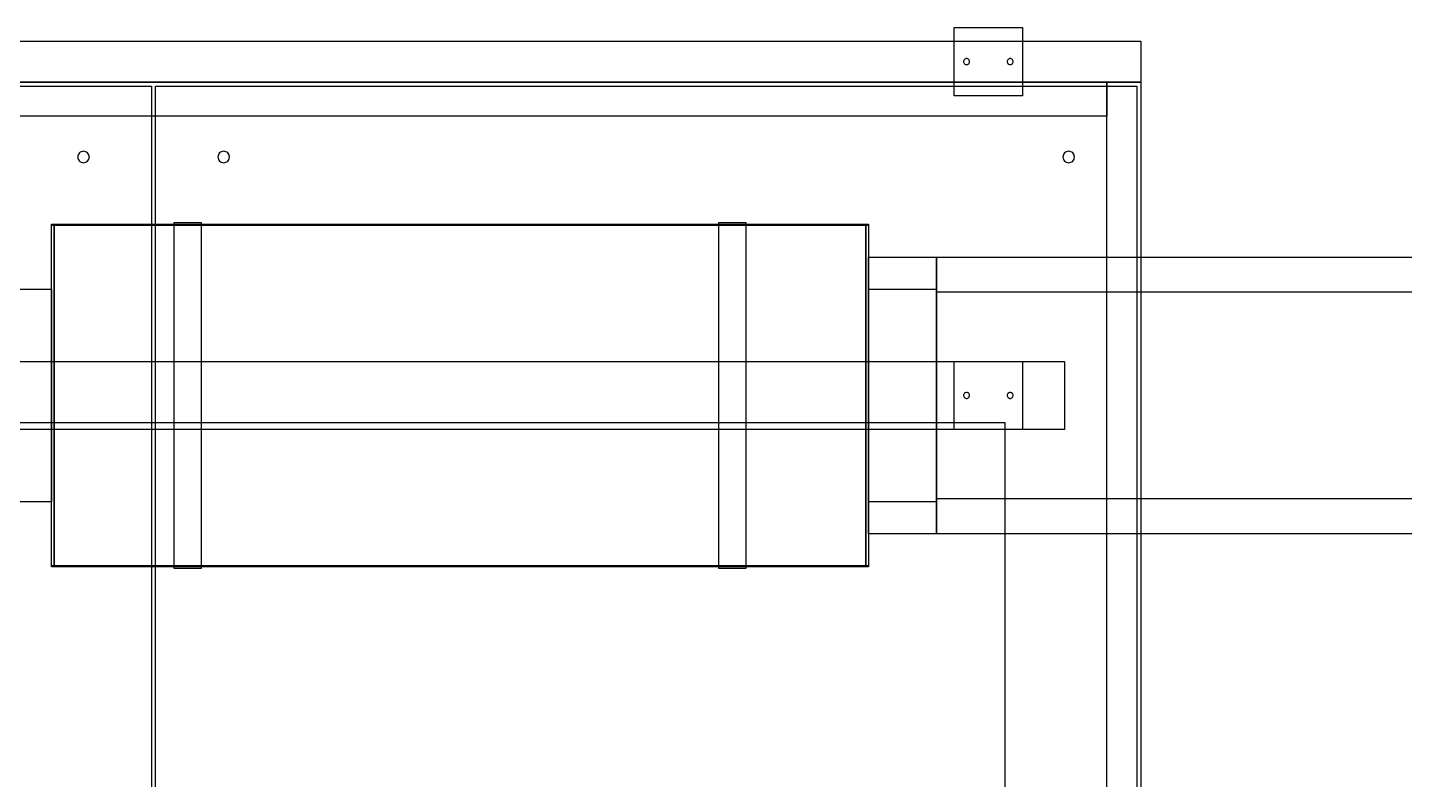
# Model space of a CAD drawing. Header units: metres. Extents: x 0.4 to 35.2, y -0.3 to 6.2.
# Drawn here: x 5.382 to 6.394, y 1.138 to 1.69 of the extents above; entities that cross this region are included whole.
import ezdxf

# ---------------------------------------------------------------- set-up
doc = ezdxf.new("R2010")
doc.units = ezdxf.units.M
doc.layers.add('P_PROPUESTO', color=5, linetype='Continuous')

msp = doc.modelspace()

# ---------------------------------------------------------------- linework, layer by layer
at = {"layer": 'P_PROPUESTO'}
for p, q in [((6.063, 1.64), (6.063, 1.69)), ((6.063, 1.69), (6.113, 1.69)), ((6.113, 1.69), (6.113, 1.64)), ((4.75, 1.68), (6.2, 1.68)), ((6.2, 1.68), (6.2, 1.65)), ((6.07, 1.6658), (6.0698, 1.6654)), ((6.0698, 1.6654), (6.0698, 1.665)), ((6.0698, 1.665), (6.0698, 1.6646)), ((6.0698, 1.6646), (6.07, 1.6642)), ((6.0702, 1.6662), (6.07, 1.6658)), ((6.07, 1.6642), (6.0702, 1.6638)), ((6.0704, 1.6666), (6.0702, 1.6662)), ((6.0702, 1.6638), (6.0704, 1.6634)), ((6.0708, 1.6668), (6.0704, 1.6666)), ((6.0704, 1.6634), (6.0708, 1.6632)), ((6.0712, 1.667), (6.0708, 1.6668)), ((6.0708, 1.6632), (6.0712, 1.663)), ((6.0716, 1.6672), (6.0712, 1.667)), ((6.0712, 1.663), (6.0716, 1.6628)), ((6.072, 1.6672), (6.0716, 1.6672)), ((6.0716, 1.6628), (6.072, 1.6628)), ((6.0724, 1.6672), (6.072, 1.6672)), ((6.072, 1.6628), (6.0724, 1.6628)), ((6.0728, 1.667), (6.0724, 1.6672)), ((6.0724, 1.6628), (6.0728, 1.663)), ((6.0732, 1.6668), (6.0728, 1.667)), ((6.0728, 1.663), (6.0732, 1.6632)), ((6.0736, 1.6666), (6.0732, 1.6668)), ((6.0732, 1.6632), (6.0736, 1.6634)), ((6.0738, 1.6662), (6.0736, 1.6666)), ((6.0736, 1.6634), (6.0738, 1.6638)), ((6.074, 1.6658), (6.0738, 1.6662)), ((6.0738, 1.6638), (6.074, 1.6642)), ((6.0742, 1.6654), (6.074, 1.6658)), ((6.074, 1.6642), (6.0742, 1.6646)), ((6.0742, 1.665), (6.0742, 1.6654)), ((6.0742, 1.6646), (6.0742, 1.665)), ((6.102, 1.6658), (6.1018, 1.6654)), ((6.1018, 1.6654), (6.1018, 1.665)), ((6.1018, 1.665), (6.1018, 1.6646)), ((6.1018, 1.6646), (6.102, 1.6642)), ((6.1022, 1.6662), (6.102, 1.6658)), ((6.102, 1.6642), (6.1022, 1.6638)), ((6.1024, 1.6666), (6.1022, 1.6662)), ((6.1022, 1.6638), (6.1024, 1.6634)), ((6.1028, 1.6668), (6.1024, 1.6666)), ((6.1024, 1.6634), (6.1028, 1.6632)), ((6.1032, 1.667), (6.1028, 1.6668)), ((6.1028, 1.6632), (6.1032, 1.663)), ((6.1036, 1.6672), (6.1032, 1.667)), ((6.1032, 1.663), (6.1036, 1.6628)), ((6.104, 1.6672), (6.1036, 1.6672)), ((6.1036, 1.6628), (6.104, 1.6628)), ((6.1044, 1.6672), (6.104, 1.6672)), ((6.104, 1.6628), (6.1044, 1.6628)), ((6.1048, 1.667), (6.1044, 1.6672)), ((6.1044, 1.6628), (6.1048, 1.663)), ((6.1052, 1.6668), (6.1048, 1.667)), ((6.1048, 1.663), (6.1052, 1.6632)), ((6.1056, 1.6666), (6.1052, 1.6668)), ((6.1052, 1.6632), (6.1056, 1.6634)), ((6.1058, 1.6662), (6.1056, 1.6666)), ((6.1056, 1.6634), (6.1058, 1.6638)), ((6.106, 1.6658), (6.1058, 1.6662)), ((6.1058, 1.6638), (6.106, 1.6642)), ((6.1062, 1.6654), (6.106, 1.6658)), ((6.106, 1.6642), (6.1062, 1.6646)), ((6.1062, 1.665), (6.1062, 1.6654)), ((6.1062, 1.6646), (6.1062, 1.665)), ((6.2, 1.65), (4.75, 1.65)), ((4.775, 1.65), (6.175, 1.65)), ((6.175, 0.77), (6.175, 1.65)), ((6.175, 1.65), (6.2, 1.65)), ((6.175, 1.65), (6.175, 1.625)), ((6.2, 1.65), (6.2, 0.77)), ((4.753, 1.647), (5.4735, 1.647)), ((5.4735, 1.647), (5.4735, 0.773)), ((5.4765, 0.773), (5.4765, 1.647)), ((5.4765, 1.647), (6.197, 1.647)), ((6.113, 1.64), (6.063, 1.64)), ((6.197, 1.647), (6.197, 0.773)), ((6.175, 1.625), (4.775, 1.625)), ((5.4205, 1.598), (5.42, 1.5973)), ((5.4212, 1.5985), (5.4205, 1.598)), ((5.4219, 1.5989), (5.4212, 1.5985)), ((5.4227, 1.5991), (5.4219, 1.5989)), ((5.4235, 1.5992), (5.4227, 1.5991)), ((5.4243, 1.5991), (5.4235, 1.5992)), ((5.4251, 1.5989), (5.4243, 1.5991)), ((5.4258, 1.5985), (5.4251, 1.5989)), ((5.4265, 1.598), (5.4258, 1.5985)), ((5.427, 1.5973), (5.4265, 1.598)), ((5.5235, 1.598), (5.523, 1.5973)), ((5.5242, 1.5985), (5.5235, 1.598)), ((5.5249, 1.5989), (5.5242, 1.5985)), ((5.5257, 1.5991), (5.5249, 1.5989)), ((5.5265, 1.5992), (5.5257, 1.5991)), ((5.5273, 1.5991), (5.5265, 1.5992)), ((5.5281, 1.5989), (5.5273, 1.5991)), ((5.5288, 1.5985), (5.5281, 1.5989)), ((5.5295, 1.598), (5.5288, 1.5985)), ((5.53, 1.5973), (5.5295, 1.598)), ((6.144, 1.598), (6.1435, 1.5973)), ((6.1447, 1.5985), (6.144, 1.598)), ((6.1454, 1.5989), (6.1447, 1.5985)), ((6.1462, 1.5991), (6.1454, 1.5989)), ((6.147, 1.5992), (6.1462, 1.5991)), ((6.1478, 1.5991), (6.147, 1.5992)), ((6.1486, 1.5989), (6.1478, 1.5991)), ((6.1493, 1.5985), (6.1486, 1.5989)), ((6.15, 1.598), (6.1493, 1.5985)), ((6.1505, 1.5973), (6.15, 1.598)), ((5.4194, 1.5958), (5.4193, 1.595)), ((5.4193, 1.595), (5.4194, 1.5942)), ((5.4196, 1.5966), (5.4194, 1.5958)), ((5.4194, 1.5942), (5.4196, 1.5934)), ((5.42, 1.5973), (5.4196, 1.5966)), ((5.4196, 1.5934), (5.42, 1.5927)), ((5.42, 1.5927), (5.4205, 1.592)), ((5.4205, 1.592), (5.4212, 1.5915)), ((5.4212, 1.5915), (5.4219, 1.5911)), ((5.4219, 1.5911), (5.4227, 1.5909)), ((5.4227, 1.5909), (5.4235, 1.5908)), ((5.4235, 1.5908), (5.4243, 1.5909)), ((5.4243, 1.5909), (5.4251, 1.5911)), ((5.4251, 1.5911), (5.4258, 1.5915)), ((5.4258, 1.5915), (5.4265, 1.592)), ((5.4265, 1.592), (5.427, 1.5927)), ((5.4274, 1.5966), (5.427, 1.5973)), ((5.427, 1.5927), (5.4274, 1.5934)), ((5.4276, 1.5958), (5.4274, 1.5966)), ((5.4274, 1.5934), (5.4276, 1.5942)), ((5.4277, 1.595), (5.4276, 1.5958)), ((5.4276, 1.5942), (5.4277, 1.595)), ((5.5224, 1.5958), (5.5223, 1.595)), ((5.5223, 1.595), (5.5224, 1.5942)), ((5.5226, 1.5966), (5.5224, 1.5958)), ((5.5224, 1.5942), (5.5226, 1.5934)), ((5.523, 1.5973), (5.5226, 1.5966)), ((5.5226, 1.5934), (5.523, 1.5927)), ((5.523, 1.5927), (5.5235, 1.592)), ((5.5235, 1.592), (5.5242, 1.5915)), ((5.5242, 1.5915), (5.5249, 1.5911)), ((5.5249, 1.5911), (5.5257, 1.5909)), ((5.5257, 1.5909), (5.5265, 1.5908)), ((5.5265, 1.5908), (5.5273, 1.5909)), ((5.5273, 1.5909), (5.5281, 1.5911)), ((5.5281, 1.5911), (5.5288, 1.5915)), ((5.5288, 1.5915), (5.5295, 1.592)), ((5.5295, 1.592), (5.53, 1.5927)), ((5.5304, 1.5966), (5.53, 1.5973)), ((5.53, 1.5927), (5.5304, 1.5934)), ((5.5306, 1.5958), (5.5304, 1.5966)), ((5.5304, 1.5934), (5.5306, 1.5942)), ((5.5307, 1.595), (5.5306, 1.5958)), ((5.5306, 1.5942), (5.5307, 1.595)), ((6.1429, 1.5958), (6.1428, 1.595)), ((6.1428, 1.595), (6.1429, 1.5942)), ((6.1431, 1.5966), (6.1429, 1.5958)), ((6.1429, 1.5942), (6.1431, 1.5934)), ((6.1435, 1.5973), (6.1431, 1.5966)), ((6.1431, 1.5934), (6.1435, 1.5927)), ((6.1435, 1.5927), (6.144, 1.592)), ((6.144, 1.592), (6.1447, 1.5915)), ((6.1447, 1.5915), (6.1454, 1.5911)), ((6.1454, 1.5911), (6.1462, 1.5909)), ((6.1462, 1.5909), (6.147, 1.5908)), ((6.147, 1.5908), (6.1478, 1.5909)), ((6.1478, 1.5909), (6.1486, 1.5911)), ((6.1486, 1.5911), (6.1493, 1.5915)), ((6.1493, 1.5915), (6.15, 1.592)), ((6.15, 1.592), (6.1505, 1.5927)), ((6.1509, 1.5966), (6.1505, 1.5973)), ((6.1505, 1.5927), (6.1509, 1.5934)), ((6.1511, 1.5958), (6.1509, 1.5966)), ((6.1509, 1.5934), (6.1511, 1.5942)), ((6.1512, 1.595), (6.1511, 1.5958)), ((6.1511, 1.5942), (6.1512, 1.595)), ((5.49, 1.5458), (5.49, 1.547)), ((5.49, 1.547), (5.51, 1.547)), ((5.51, 1.547), (5.51, 1.5458)), ((5.89, 1.5458), (5.89, 1.547)), ((5.89, 1.547), (5.91, 1.547)), ((5.91, 1.547), (5.91, 1.5458)), ((5.4, 1.545), (5.4, 1.5458)), ((5.4, 1.5458), (6, 1.5458)), ((5.4, 1.5434), (5.4, 1.545)), ((5.4, 1.5426), (5.4, 1.545)), ((5.4, 1.545), (5.402, 1.545)), ((5.4, 1.5426), (5.4, 1.5434)), ((5.4, 1.5362), (5.4, 1.5426)), ((5.4, 1.5355), (5.4, 1.5426)), ((5.402, 1.5426), (5.402, 1.545)), ((5.402, 1.545), (5.998, 1.545)), ((5.402, 1.545), (5.402, 1.5426)), ((5.402, 1.5355), (5.402, 1.5426)), ((5.402, 1.5426), (5.402, 1.5355)), ((5.49, 1.5446), (5.49, 1.5458)), ((5.49, 1.5434), (5.49, 1.5446)), ((5.49, 1.5373), (5.49, 1.5434)), ((5.49, 1.5362), (5.49, 1.5373)), ((5.51, 1.5458), (5.51, 1.5446)), ((5.51, 1.5446), (5.51, 1.5434)), ((5.51, 1.5434), (5.51, 1.5373)), ((5.51, 1.5373), (5.51, 1.5362)), ((5.89, 1.5446), (5.89, 1.5458)), ((5.89, 1.5434), (5.89, 1.5446)), ((5.89, 1.5373), (5.89, 1.5434)), ((5.89, 1.5362), (5.89, 1.5373)), ((5.91, 1.5458), (5.91, 1.5446)), ((5.91, 1.5446), (5.91, 1.5434)), ((5.91, 1.5434), (5.91, 1.5373)), ((5.91, 1.5373), (5.91, 1.5362)), ((5.998, 1.545), (5.998, 1.5426)), ((5.998, 1.5426), (5.998, 1.545)), ((5.998, 1.545), (6, 1.545)), ((5.998, 1.5426), (5.998, 1.5355)), ((5.998, 1.5355), (5.998, 1.5426)), ((6, 1.5458), (6, 1.545)), ((6, 1.545), (6, 1.5434)), ((6, 1.545), (6, 1.5426)), ((6, 1.5434), (6, 1.5426)), ((6, 1.5426), (6, 1.5362)), ((6, 1.5426), (6, 1.5355)), ((5.4, 1.5355), (5.4, 1.5362)), ((5.4, 1.5246), (5.4, 1.5355)), ((5.4, 1.5239), (5.4, 1.5355)), ((5.402, 1.5239), (5.402, 1.5355)), ((5.402, 1.5355), (5.402, 1.5239)), ((5.49, 1.5256), (5.49, 1.5362)), ((5.51, 1.5362), (5.51, 1.5256)), ((5.89, 1.5256), (5.89, 1.5362)), ((5.91, 1.5362), (5.91, 1.5256)), ((5.998, 1.5355), (5.998, 1.5239)), ((5.998, 1.5239), (5.998, 1.5355)), ((6, 1.5362), (6, 1.5355)), ((6, 1.5355), (6, 1.5246)), ((6, 1.5355), (6, 1.5239)), ((5.4, 1.5239), (5.4, 1.5246)), ((5.4, 1.509), (5.4, 1.5239)), ((5.4, 1.5084), (5.4, 1.5239)), ((5.402, 1.5084), (5.402, 1.5239)), ((5.402, 1.5239), (5.402, 1.5084)), ((5.49, 1.5246), (5.49, 1.5256)), ((5.49, 1.5098), (5.49, 1.5246)), ((5.51, 1.5256), (5.51, 1.5246)), ((5.51, 1.5246), (5.51, 1.5098)), ((5.89, 1.5246), (5.89, 1.5256)), ((5.89, 1.5098), (5.89, 1.5246)), ((5.91, 1.5256), (5.91, 1.5246)), ((5.91, 1.5246), (5.91, 1.5098)), ((5.998, 1.5239), (5.998, 1.5084)), ((5.998, 1.5084), (5.998, 1.5239)), ((6, 1.5246), (6, 1.5239)), ((6, 1.5239), (6, 1.509)), ((6, 1.5239), (6, 1.5084)), ((6, 1.5196), (6, 1.5215)), ((6, 1.5215), (6.05, 1.5215)), ((6, 1.5138), (6, 1.5196)), ((6.05, 1.5215), (6.05, 1.5196)), ((6.05, 1.521), (6.05, 1.5215)), ((6.05, 1.5215), (6.7074, 1.5215)), ((6.05, 1.5196), (6.05, 1.521)), ((6.05, 1.5196), (6.05, 1.5138)), ((6.05, 1.5191), (6.05, 1.5196)), ((6.05, 1.5138), (6.05, 1.5191)), ((5.4, 1.5084), (5.4, 1.509)), ((5.4, 1.4899), (5.4, 1.5084)), ((5.4, 1.495), (5.4, 1.5084)), ((5.402, 1.4962), (5.402, 1.5084)), ((5.402, 1.5084), (5.402, 1.495)), ((5.49, 1.509), (5.49, 1.5098)), ((5.49, 1.4906), (5.49, 1.509)), ((5.51, 1.5098), (5.51, 1.509)), ((5.51, 1.509), (5.51, 1.4906)), ((5.89, 1.509), (5.89, 1.5098)), ((5.89, 1.4906), (5.89, 1.509)), ((5.91, 1.5098), (5.91, 1.509)), ((5.91, 1.509), (5.91, 1.4906)), ((5.998, 1.5084), (5.998, 1.4962)), ((5.998, 1.495), (5.998, 1.5084)), ((6, 1.5044), (6, 1.5138)), ((6, 1.509), (6, 1.5084)), ((6, 1.5084), (6, 1.4899)), ((6, 1.5084), (6, 1.495)), ((6.05, 1.5138), (6.05, 1.5044)), ((6.05, 1.5133), (6.05, 1.5138)), ((6.05, 1.5044), (6.05, 1.5133)), ((5.35, 1.498), (5.4, 1.498)), ((5.4, 1.498), (5.4, 1.4965)), ((5.4, 1.4965), (5.4, 1.495)), ((6, 1.498), (6, 1.5044)), ((6, 1.4965), (6, 1.498)), ((6, 1.498), (6.05, 1.498)), ((6, 1.4965), (6, 1.498)), ((6, 1.495), (6, 1.4965)), ((6, 1.4921), (6, 1.4965)), ((6.05, 1.5044), (6.05, 1.498)), ((6.05, 1.504), (6.05, 1.5044)), ((6.05, 1.4918), (6.05, 1.504)), ((6.05, 1.498), (6.05, 1.4965)), ((6.05, 1.498), (6.05, 1.4965)), ((6.05, 1.4965), (6.05, 1.495)), ((6.05, 1.4965), (6.05, 1.4921)), ((5.4, 1.495), (5.4, 1.4936)), ((5.4, 1.4936), (5.4, 1.495)), ((5.4, 1.4936), (5.4, 1.4921)), ((5.4, 1.4894), (5.4, 1.4936)), ((5.4, 1.4921), (5.4, 1.4893)), ((5.4, 1.4894), (5.4, 1.4899)), ((5.4, 1.4681), (5.4, 1.4894)), ((5.4, 1.4893), (5.4, 1.4894)), ((5.4, 1.4893), (5.4, 1.4849)), ((5.4, 1.4824), (5.4, 1.4893)), ((5.402, 1.4947), (5.402, 1.4962)), ((5.402, 1.495), (5.402, 1.4936)), ((5.402, 1.4904), (5.402, 1.4947)), ((5.402, 1.4936), (5.402, 1.4894)), ((5.402, 1.4894), (5.402, 1.4904)), ((5.402, 1.4904), (5.402, 1.4904)), ((5.402, 1.4834), (5.402, 1.4894)), ((5.402, 1.4894), (5.402, 1.4893)), ((5.402, 1.4893), (5.402, 1.4824)), ((5.49, 1.4899), (5.49, 1.4906)), ((5.49, 1.4686), (5.49, 1.4899)), ((5.51, 1.4906), (5.51, 1.4899)), ((5.51, 1.4899), (5.51, 1.4686)), ((5.89, 1.4899), (5.89, 1.4906)), ((5.89, 1.4686), (5.89, 1.4899)), ((5.91, 1.4906), (5.91, 1.4899)), ((5.91, 1.4899), (5.91, 1.4686)), ((5.998, 1.4962), (5.998, 1.4947)), ((5.998, 1.4936), (5.998, 1.495)), ((5.998, 1.4947), (5.998, 1.4904)), ((5.998, 1.4894), (5.998, 1.4936)), ((5.998, 1.4904), (5.998, 1.4904)), ((5.998, 1.4904), (5.998, 1.4894)), ((5.998, 1.4894), (5.998, 1.4834)), ((5.998, 1.4893), (5.998, 1.4894)), ((5.998, 1.4824), (5.998, 1.4893)), ((6, 1.4936), (6, 1.495)), ((6, 1.495), (6, 1.4936)), ((6, 1.4921), (6, 1.4936)), ((6, 1.4936), (6, 1.4894)), ((6, 1.4893), (6, 1.4921)), ((6, 1.4918), (6, 1.4921)), ((6, 1.4849), (6, 1.4918)), ((6, 1.4899), (6, 1.4894)), ((6, 1.4894), (6, 1.4681)), ((6, 1.4894), (6, 1.4893)), ((6, 1.4849), (6, 1.4893)), ((6, 1.4893), (6, 1.4824)), ((6.05, 1.495), (6.05, 1.496)), ((6.05, 1.496), (6.7074, 1.496)), ((6.05, 1.495), (6.05, 1.4936)), ((6.05, 1.4945), (6.05, 1.495)), ((6.05, 1.4936), (6.05, 1.4945)), ((6.05, 1.4936), (6.05, 1.4921)), ((6.05, 1.4902), (6.05, 1.4936)), ((6.05, 1.4921), (6.05, 1.4893)), ((6.05, 1.4921), (6.05, 1.4918)), ((6.05, 1.4918), (6.05, 1.4849)), ((6.05, 1.4914), (6.05, 1.4918)), ((6.05, 1.4764), (6.05, 1.4914)), ((6.05, 1.4893), (6.05, 1.4902)), ((6.05, 1.4893), (6.05, 1.4849)), ((6.05, 1.4832), (6.05, 1.4893)), ((5.4, 1.4849), (5.4, 1.4824)), ((5.4, 1.4824), (5.4, 1.4752)), ((5.4, 1.473), (5.4, 1.4824)), ((5.402, 1.4739), (5.402, 1.4834)), ((5.402, 1.4824), (5.402, 1.473)), ((5.998, 1.4834), (5.998, 1.4739)), ((5.998, 1.473), (5.998, 1.4824)), ((6, 1.4824), (6, 1.4849)), ((6, 1.4764), (6, 1.4849)), ((6, 1.4752), (6, 1.4824)), ((6, 1.4824), (6, 1.473)), ((6, 1.4752), (6, 1.4764)), ((6.05, 1.4849), (6.05, 1.4824)), ((6.05, 1.4849), (6.05, 1.4764)), ((6.05, 1.4824), (6.05, 1.4832)), ((6.05, 1.4824), (6.05, 1.4752)), ((6.05, 1.4737), (6.05, 1.4824)), ((6.05, 1.4764), (6.05, 1.4752)), ((6.05, 1.4761), (6.05, 1.4764)), ((5.4, 1.4752), (5.4, 1.473)), ((5.4, 1.473), (5.4, 1.4633)), ((5.4, 1.4678), (5.4, 1.473)), ((5.4, 1.4678), (5.4, 1.4681)), ((5.4, 1.4445), (5.4, 1.4678)), ((5.4, 1.4617), (5.4, 1.4678)), ((5.402, 1.4678), (5.402, 1.4739)), ((5.402, 1.4739), (5.402, 1.4739)), ((5.402, 1.473), (5.402, 1.4678)), ((5.402, 1.4623), (5.402, 1.4678)), ((5.402, 1.4678), (5.402, 1.4617)), ((5.49, 1.4681), (5.49, 1.4686)), ((5.49, 1.4448), (5.49, 1.4681)), ((5.51, 1.4686), (5.51, 1.4681)), ((5.51, 1.4681), (5.51, 1.4448)), ((5.89, 1.4681), (5.89, 1.4686)), ((5.89, 1.4448), (5.89, 1.4681)), ((5.91, 1.4686), (5.91, 1.4681)), ((5.91, 1.4681), (5.91, 1.4448)), ((5.998, 1.4739), (5.998, 1.4739)), ((5.998, 1.4739), (5.998, 1.4678)), ((5.998, 1.4678), (5.998, 1.473)), ((5.998, 1.4678), (5.998, 1.4623)), ((5.998, 1.4617), (5.998, 1.4678)), ((6, 1.473), (6, 1.4752)), ((6, 1.4633), (6, 1.4752)), ((6, 1.4633), (6, 1.473)), ((6, 1.473), (6, 1.4678)), ((6, 1.4681), (6, 1.4678)), ((6, 1.4678), (6, 1.4445)), ((6, 1.4678), (6, 1.4617)), ((6.05, 1.4588), (6.05, 1.4761)), ((6.05, 1.4752), (6.05, 1.473)), ((6.05, 1.4752), (6.05, 1.4633)), ((6.05, 1.473), (6.05, 1.4737)), ((6.05, 1.473), (6.05, 1.4633)), ((6.05, 1.4622), (6.05, 1.473)), ((5.4, 1.4633), (5.4, 1.4617)), ((5.4, 1.4617), (5.4, 1.4499)), ((5.4, 1.4487), (5.4, 1.4617)), ((5.402, 1.4492), (5.402, 1.4623)), ((5.402, 1.4617), (5.402, 1.4487)), ((5.998, 1.4623), (5.998, 1.4492)), ((5.998, 1.4487), (5.998, 1.4617)), ((6, 1.4617), (6, 1.4633)), ((6, 1.4588), (6, 1.4633)), ((6, 1.4499), (6, 1.4617)), ((6, 1.4617), (6, 1.4487)), ((6, 1.4499), (6, 1.4588)), ((6.05, 1.4633), (6.05, 1.4617)), ((6.05, 1.4633), (6.05, 1.4588)), ((6.05, 1.4617), (6.05, 1.4622)), ((6.05, 1.4617), (6.05, 1.4499)), ((6.05, 1.4491), (6.05, 1.4617)), ((6.05, 1.4588), (6.05, 1.4499)), ((6.05, 1.4587), (6.05, 1.4588)), ((6.05, 1.4398), (6.05, 1.4587)), ((5.4, 1.4499), (5.4, 1.4487)), ((5.4, 1.4487), (5.4, 1.4352)), ((5.4, 1.4444), (5.4, 1.4487)), ((5.402, 1.4444), (5.402, 1.4492)), ((5.402, 1.4492), (5.402, 1.4492)), ((5.402, 1.4487), (5.402, 1.4444)), ((5.998, 1.4492), (5.998, 1.4492)), ((5.998, 1.4492), (5.998, 1.4444)), ((5.998, 1.4444), (5.998, 1.4487)), ((6, 1.4487), (6, 1.4499)), ((6, 1.4398), (6, 1.4499)), ((6, 1.4352), (6, 1.4487)), ((6, 1.4487), (6, 1.4444)), ((6.05, 1.4499), (6.05, 1.4487)), ((6.05, 1.4499), (6.05, 1.4398)), ((6.05, 1.4487), (6.05, 1.4491)), ((6.05, 1.4487), (6.05, 1.4352)), ((6.05, 1.4348), (6.05, 1.4487)), ((4.64, 1.445), (6.144, 1.445)), ((5.4, 1.4444), (5.4, 1.4445)), ((5.4, 1.42), (5.4, 1.4444)), ((5.4, 1.4346), (5.4, 1.4444)), ((5.402, 1.4349), (5.402, 1.4444)), ((5.402, 1.4444), (5.402, 1.4346)), ((5.49, 1.4445), (5.49, 1.4448)), ((5.49, 1.42), (5.49, 1.4445)), ((5.51, 1.4448), (5.51, 1.4445)), ((5.51, 1.4445), (5.51, 1.42)), ((5.89, 1.4445), (5.89, 1.4448)), ((5.89, 1.42), (5.89, 1.4445)), ((5.91, 1.4448), (5.91, 1.4445)), ((5.91, 1.4445), (5.91, 1.42)), ((5.998, 1.4444), (5.998, 1.4349)), ((5.998, 1.4346), (5.998, 1.4444)), ((6, 1.4445), (6, 1.4444)), ((6, 1.4444), (6, 1.42)), ((6, 1.4444), (6, 1.4346)), ((6, 1.4352), (6, 1.4398)), ((6.05, 1.4398), (6.05, 1.4352)), ((6.05, 1.4397), (6.05, 1.4398)), ((6.05, 1.42), (6.05, 1.4397)), ((6.063, 1.395), (6.063, 1.445)), ((6.063, 1.445), (6.113, 1.445)), ((6.113, 1.445), (6.113, 1.395)), ((6.144, 1.445), (6.144, 1.395)), ((5.4, 1.4352), (5.4, 1.4346)), ((5.4, 1.4346), (5.4, 1.42)), ((5.4, 1.42), (5.4, 1.4346)), ((5.402, 1.42), (5.402, 1.4349)), ((5.402, 1.4346), (5.402, 1.42)), ((5.998, 1.4349), (5.998, 1.42)), ((5.998, 1.42), (5.998, 1.4346)), ((6, 1.4346), (6, 1.4352)), ((6, 1.42), (6, 1.4352)), ((6, 1.42), (6, 1.4346)), ((6, 1.4346), (6, 1.42)), ((6.05, 1.4352), (6.05, 1.4346)), ((6.05, 1.4352), (6.05, 1.42)), ((6.05, 1.4346), (6.05, 1.4348)), ((6.05, 1.4346), (6.05, 1.42)), ((6.05, 1.42), (6.05, 1.4346)), ((5.4, 1.42), (5.4, 1.4054)), ((5.4, 1.3956), (5.4, 1.42)), ((5.4, 1.4054), (5.4, 1.42)), ((5.402, 1.4051), (5.402, 1.42)), ((5.402, 1.42), (5.402, 1.4054)), ((5.49, 1.3955), (5.49, 1.42)), ((5.51, 1.42), (5.51, 1.3955)), ((5.89, 1.3955), (5.89, 1.42)), ((5.91, 1.42), (5.91, 1.3955)), ((5.998, 1.42), (5.998, 1.4051)), ((5.998, 1.4054), (5.998, 1.42)), ((6, 1.4054), (6, 1.42)), ((6, 1.4048), (6, 1.42)), ((6, 1.42), (6, 1.3956)), ((6, 1.42), (6, 1.4054)), ((6.05, 1.42), (6.05, 1.4054)), ((6.05, 1.42), (6.05, 1.4048)), ((6.05, 1.4054), (6.05, 1.42)), ((6.05, 1.4003), (6.05, 1.42)), ((6.07, 1.4208), (6.0698, 1.4204)), ((6.0698, 1.4204), (6.0698, 1.42)), ((6.0698, 1.42), (6.0698, 1.4196)), ((6.0698, 1.4196), (6.07, 1.4192)), ((6.0702, 1.4212), (6.07, 1.4208)), ((6.07, 1.4192), (6.0702, 1.4188)), ((6.0704, 1.4216), (6.0702, 1.4212)), ((6.0702, 1.4188), (6.0704, 1.4184)), ((6.0708, 1.4218), (6.0704, 1.4216)), ((6.0704, 1.4184), (6.0708, 1.4182)), ((6.0712, 1.422), (6.0708, 1.4218)), ((6.0708, 1.4182), (6.0712, 1.418)), ((6.0716, 1.4222), (6.0712, 1.422)), ((6.0712, 1.418), (6.0716, 1.4178)), ((6.072, 1.4222), (6.0716, 1.4222)), ((6.0716, 1.4178), (6.072, 1.4178)), ((6.0724, 1.4222), (6.072, 1.4222)), ((6.072, 1.4178), (6.0724, 1.4178)), ((6.0728, 1.422), (6.0724, 1.4222)), ((6.0724, 1.4178), (6.0728, 1.418)), ((6.0732, 1.4218), (6.0728, 1.422)), ((6.0728, 1.418), (6.0732, 1.4182)), ((6.0736, 1.4216), (6.0732, 1.4218)), ((6.0732, 1.4182), (6.0736, 1.4184)), ((6.0738, 1.4212), (6.0736, 1.4216)), ((6.0736, 1.4184), (6.0738, 1.4188)), ((6.074, 1.4208), (6.0738, 1.4212)), ((6.0738, 1.4188), (6.074, 1.4192)), ((6.0742, 1.4204), (6.074, 1.4208)), ((6.074, 1.4192), (6.0742, 1.4196)), ((6.0742, 1.42), (6.0742, 1.4204)), ((6.0742, 1.4196), (6.0742, 1.42)), ((6.102, 1.4208), (6.1018, 1.4204)), ((6.1018, 1.4204), (6.1018, 1.42)), ((6.1018, 1.42), (6.1018, 1.4196)), ((6.1018, 1.4196), (6.102, 1.4192)), ((6.1022, 1.4212), (6.102, 1.4208)), ((6.102, 1.4192), (6.1022, 1.4188)), ((6.1024, 1.4216), (6.1022, 1.4212)), ((6.1022, 1.4188), (6.1024, 1.4184)), ((6.1028, 1.4218), (6.1024, 1.4216)), ((6.1024, 1.4184), (6.1028, 1.4182)), ((6.1032, 1.422), (6.1028, 1.4218)), ((6.1028, 1.4182), (6.1032, 1.418)), ((6.1036, 1.4222), (6.1032, 1.422)), ((6.1032, 1.418), (6.1036, 1.4178)), ((6.104, 1.4222), (6.1036, 1.4222)), ((6.1036, 1.4178), (6.104, 1.4178)), ((6.1044, 1.4222), (6.104, 1.4222)), ((6.104, 1.4178), (6.1044, 1.4178)), ((6.1048, 1.422), (6.1044, 1.4222)), ((6.1044, 1.4178), (6.1048, 1.418)), ((6.1052, 1.4218), (6.1048, 1.422)), ((6.1048, 1.418), (6.1052, 1.4182)), ((6.1056, 1.4216), (6.1052, 1.4218)), ((6.1052, 1.4182), (6.1056, 1.4184)), ((6.1058, 1.4212), (6.1056, 1.4216)), ((6.1056, 1.4184), (6.1058, 1.4188)), ((6.106, 1.4208), (6.1058, 1.4212)), ((6.1058, 1.4188), (6.106, 1.4192)), ((6.1062, 1.4204), (6.106, 1.4208)), ((6.106, 1.4192), (6.1062, 1.4196)), ((6.1062, 1.42), (6.1062, 1.4204)), ((6.1062, 1.4196), (6.1062, 1.42)), ((4.9, 1.4), (6.1, 1.4)), ((5.4, 1.4054), (5.4, 1.4048)), ((5.4, 1.3956), (5.4, 1.4054)), ((5.4, 1.4048), (5.4, 1.3913)), ((5.4, 1.3955), (5.4, 1.3956)), ((5.4, 1.3913), (5.4, 1.3956)), ((5.4, 1.3722), (5.4, 1.3955)), ((5.402, 1.4054), (5.402, 1.3956)), ((5.402, 1.3956), (5.402, 1.4051)), ((5.402, 1.3908), (5.402, 1.3956)), ((5.402, 1.3956), (5.402, 1.3913)), ((5.49, 1.3952), (5.49, 1.3955)), ((5.51, 1.3955), (5.51, 1.3952)), ((5.89, 1.3952), (5.89, 1.3955)), ((5.91, 1.3955), (5.91, 1.3952)), ((5.998, 1.3956), (5.998, 1.4054)), ((5.998, 1.4051), (5.998, 1.3956)), ((5.998, 1.3956), (5.998, 1.3908)), ((5.998, 1.3913), (5.998, 1.3956)), ((6, 1.4048), (6, 1.4054)), ((6, 1.4054), (6, 1.3956)), ((6, 1.3913), (6, 1.4048)), ((6, 1.4002), (6, 1.4048)), ((6, 1.3902), (6, 1.4002)), ((6, 1.3956), (6, 1.3955)), ((6, 1.3956), (6, 1.3913)), ((6, 1.3955), (6, 1.3722)), ((6.05, 1.4054), (6.05, 1.4048)), ((6.05, 1.4052), (6.05, 1.4054)), ((6.05, 1.3913), (6.05, 1.4052)), ((6.05, 1.4048), (6.05, 1.3913)), ((6.05, 1.4048), (6.05, 1.4002)), ((6.05, 1.4002), (6.05, 1.4003)), ((6.05, 1.4002), (6.05, 1.3902)), ((6.05, 1.3813), (6.05, 1.4002)), ((6.1, 1.4), (6.1, 0.8)), ((6.144, 1.395), (4.64, 1.395)), ((5.4, 1.3913), (5.4, 1.3902)), ((5.4, 1.3783), (5.4, 1.3913)), ((5.4, 1.3902), (5.4, 1.3783)), ((5.402, 1.3913), (5.402, 1.3783)), ((5.402, 1.3777), (5.402, 1.3908)), ((5.49, 1.3719), (5.49, 1.3952)), ((5.51, 1.3952), (5.51, 1.3719)), ((5.89, 1.3719), (5.89, 1.3952)), ((5.91, 1.3952), (5.91, 1.3719)), ((5.998, 1.3783), (5.998, 1.3913)), ((5.998, 1.3908), (5.998, 1.3777)), ((6, 1.3902), (6, 1.3913)), ((6, 1.3913), (6, 1.3783)), ((6, 1.3783), (6, 1.3902)), ((6, 1.3812), (6, 1.3902)), ((6.05, 1.3913), (6.05, 1.3902)), ((6.05, 1.3909), (6.05, 1.3913)), ((6.05, 1.3783), (6.05, 1.3909)), ((6.05, 1.3902), (6.05, 1.3783)), ((6.05, 1.3902), (6.05, 1.3812)), ((6.113, 1.395), (6.063, 1.395)), ((5.4, 1.3783), (5.4, 1.3767)), ((5.4, 1.3722), (5.4, 1.3783)), ((5.4, 1.3767), (5.4, 1.367)), ((5.402, 1.3783), (5.402, 1.3722)), ((5.402, 1.3722), (5.402, 1.3777)), ((5.998, 1.3722), (5.998, 1.3783)), ((5.998, 1.3777), (5.998, 1.3722)), ((6, 1.3767), (6, 1.3812)), ((6, 1.3767), (6, 1.3783)), ((6, 1.3783), (6, 1.3722)), ((6, 1.367), (6, 1.3767)), ((6, 1.3648), (6, 1.3767)), ((6.05, 1.3812), (6.05, 1.3813)), ((6.05, 1.3812), (6.05, 1.3767)), ((6.05, 1.3639), (6.05, 1.3812)), ((6.05, 1.3783), (6.05, 1.3767)), ((6.05, 1.3778), (6.05, 1.3783)), ((6.05, 1.367), (6.05, 1.3778)), ((6.05, 1.3767), (6.05, 1.367)), ((6.05, 1.3767), (6.05, 1.3648)), ((5.4, 1.3719), (5.4, 1.3722)), ((5.4, 1.367), (5.4, 1.3722)), ((5.4, 1.3506), (5.4, 1.3719)), ((5.4, 1.367), (5.4, 1.3648)), ((5.4, 1.3576), (5.4, 1.367)), ((5.402, 1.3661), (5.402, 1.3722)), ((5.402, 1.3722), (5.402, 1.367)), ((5.402, 1.367), (5.402, 1.3576)), ((5.402, 1.3566), (5.402, 1.3661)), ((5.49, 1.3714), (5.49, 1.3719)), ((5.49, 1.3501), (5.49, 1.3714)), ((5.51, 1.3719), (5.51, 1.3714)), ((5.51, 1.3714), (5.51, 1.3501)), ((5.89, 1.3714), (5.89, 1.3719)), ((5.89, 1.3501), (5.89, 1.3714)), ((5.91, 1.3719), (5.91, 1.3714)), ((5.91, 1.3714), (5.91, 1.3501)), ((5.998, 1.3722), (5.998, 1.3661)), ((5.998, 1.367), (5.998, 1.3722)), ((5.998, 1.3576), (5.998, 1.367)), ((5.998, 1.3661), (5.998, 1.3566)), ((6, 1.3722), (6, 1.3719)), ((6, 1.3722), (6, 1.367)), ((6, 1.3719), (6, 1.3506)), ((6, 1.3648), (6, 1.367)), ((6, 1.367), (6, 1.3576)), ((6.05, 1.367), (6.05, 1.3648)), ((6.05, 1.3663), (6.05, 1.367)), ((6.05, 1.3576), (6.05, 1.3663)), ((5.4, 1.3648), (5.4, 1.3576)), ((5.4, 1.3576), (5.4, 1.3551)), ((5.4, 1.3507), (5.4, 1.3576)), ((5.4, 1.3551), (5.4, 1.3507)), ((5.402, 1.3576), (5.402, 1.3507)), ((5.402, 1.3506), (5.402, 1.3566)), ((5.998, 1.3507), (5.998, 1.3576)), ((5.998, 1.3566), (5.998, 1.3506)), ((6, 1.3576), (6, 1.3648)), ((6, 1.3636), (6, 1.3648)), ((6, 1.3551), (6, 1.3636)), ((6, 1.3551), (6, 1.3576)), ((6, 1.3576), (6, 1.3507)), ((6, 1.3507), (6, 1.3551)), ((6, 1.3482), (6, 1.3551)), ((6.05, 1.3648), (6.05, 1.3576)), ((6.05, 1.3648), (6.05, 1.3636)), ((6.05, 1.3636), (6.05, 1.3639)), ((6.05, 1.3636), (6.05, 1.3551)), ((6.05, 1.3486), (6.05, 1.3636)), ((6.05, 1.3576), (6.05, 1.3551)), ((6.05, 1.3568), (6.05, 1.3576)), ((6.05, 1.3507), (6.05, 1.3568)), ((6.05, 1.3551), (6.05, 1.3507)), ((6.05, 1.3551), (6.05, 1.3482)), ((5.4, 1.3507), (5.4, 1.3479)), ((5.4, 1.3506), (5.4, 1.3507)), ((5.4, 1.3501), (5.4, 1.3506)), ((5.4, 1.3464), (5.4, 1.3506)), ((5.4, 1.3316), (5.4, 1.3501)), ((5.4, 1.3479), (5.4, 1.3464)), ((5.4, 1.3464), (5.4, 1.345)), ((5.4, 1.345), (5.4, 1.3464)), ((5.4, 1.345), (5.4, 1.3435)), ((5.4, 1.3316), (5.4, 1.345)), ((5.402, 1.3507), (5.402, 1.3506)), ((5.402, 1.3496), (5.402, 1.3506)), ((5.402, 1.3506), (5.402, 1.3464)), ((5.402, 1.3453), (5.402, 1.3496)), ((5.402, 1.3464), (5.402, 1.345)), ((5.402, 1.3438), (5.402, 1.3453)), ((5.402, 1.345), (5.402, 1.3316)), ((5.49, 1.3494), (5.49, 1.3501)), ((5.49, 1.331), (5.49, 1.3494)), ((5.51, 1.3501), (5.51, 1.3494)), ((5.51, 1.3494), (5.51, 1.331)), ((5.89, 1.3494), (5.89, 1.3501)), ((5.89, 1.331), (5.89, 1.3494)), ((5.91, 1.3501), (5.91, 1.3494)), ((5.91, 1.3494), (5.91, 1.331)), ((5.998, 1.3506), (5.998, 1.3507)), ((5.998, 1.3506), (5.998, 1.3496)), ((5.998, 1.3464), (5.998, 1.3506)), ((5.998, 1.3496), (5.998, 1.3453)), ((5.998, 1.345), (5.998, 1.3464)), ((5.998, 1.3453), (5.998, 1.3438)), ((5.998, 1.3316), (5.998, 1.345)), ((6, 1.3479), (6, 1.3507)), ((6, 1.3507), (6, 1.3506)), ((6, 1.3506), (6, 1.3501)), ((6, 1.3506), (6, 1.3464)), ((6, 1.3501), (6, 1.3316)), ((6, 1.3479), (6, 1.3482)), ((6, 1.3464), (6, 1.3479)), ((6, 1.3435), (6, 1.3479)), ((6, 1.345), (6, 1.3464)), ((6, 1.3464), (6, 1.345)), ((6, 1.3435), (6, 1.345)), ((6, 1.345), (6, 1.3316)), ((6.05, 1.3507), (6.05, 1.3479)), ((6.05, 1.3498), (6.05, 1.3507)), ((6.05, 1.3464), (6.05, 1.3498)), ((6.05, 1.3482), (6.05, 1.3486)), ((6.05, 1.3482), (6.05, 1.3479)), ((6.05, 1.336), (6.05, 1.3482)), ((6.05, 1.3479), (6.05, 1.3464)), ((6.05, 1.3479), (6.05, 1.3435)), ((6.05, 1.3464), (6.05, 1.345)), ((6.05, 1.3455), (6.05, 1.3464)), ((6.05, 1.345), (6.05, 1.3455)), ((6.05, 1.345), (6.05, 1.3435)), ((6.05, 1.344), (6.05, 1.345)), ((5.4, 1.342), (5.35, 1.342)), ((5.4, 1.3435), (5.4, 1.342)), ((5.402, 1.3316), (5.402, 1.3438)), ((5.998, 1.3438), (5.998, 1.3316)), ((6, 1.342), (6, 1.3435)), ((6, 1.342), (6, 1.3435)), ((6.05, 1.342), (6, 1.342)), ((6, 1.3356), (6, 1.342)), ((6, 1.3262), (6, 1.3356)), ((6.7074, 1.344), (6.05, 1.344)), ((6.05, 1.3435), (6.05, 1.342)), ((6.05, 1.3435), (6.05, 1.342)), ((6.05, 1.342), (6.05, 1.3356)), ((6.05, 1.3356), (6.05, 1.336)), ((6.05, 1.3356), (6.05, 1.3262)), ((6.05, 1.3267), (6.05, 1.3356)), ((5.4, 1.331), (5.4, 1.3316)), ((5.4, 1.3161), (5.4, 1.3316)), ((5.4, 1.3161), (5.4, 1.331)), ((5.402, 1.3161), (5.402, 1.3316)), ((5.402, 1.3316), (5.402, 1.3161)), ((5.49, 1.3302), (5.49, 1.331)), ((5.49, 1.3154), (5.49, 1.3302)), ((5.51, 1.331), (5.51, 1.3302)), ((5.51, 1.3302), (5.51, 1.3154)), ((5.89, 1.3302), (5.89, 1.331)), ((5.89, 1.3154), (5.89, 1.3302)), ((5.91, 1.331), (5.91, 1.3302)), ((5.91, 1.3302), (5.91, 1.3154)), ((5.998, 1.3316), (5.998, 1.3161)), ((5.998, 1.3161), (5.998, 1.3316)), ((6, 1.3316), (6, 1.331)), ((6, 1.3316), (6, 1.3161)), ((6, 1.331), (6, 1.3161)), ((6, 1.3204), (6, 1.3262)), ((6.05, 1.3262), (6.05, 1.3267)), ((6.05, 1.3262), (6.05, 1.3204)), ((6.05, 1.3209), (6.05, 1.3262)), ((5.4, 1.3154), (5.4, 1.3161)), ((5.4, 1.3045), (5.4, 1.3161)), ((5.4, 1.3045), (5.4, 1.3154)), ((5.402, 1.3045), (5.402, 1.3161)), ((5.402, 1.3161), (5.402, 1.3045)), ((5.49, 1.3144), (5.49, 1.3154)), ((5.51, 1.3154), (5.51, 1.3144)), ((5.89, 1.3144), (5.89, 1.3154)), ((5.91, 1.3154), (5.91, 1.3144)), ((5.998, 1.3161), (5.998, 1.3045)), ((5.998, 1.3045), (5.998, 1.3161)), ((6, 1.3185), (6, 1.3204)), ((6.05, 1.3185), (6, 1.3185)), ((6, 1.3161), (6, 1.3154)), ((6, 1.3161), (6, 1.3045)), ((6, 1.3154), (6, 1.3045)), ((6.05, 1.3204), (6.05, 1.3209)), ((6.05, 1.3204), (6.05, 1.3185)), ((6.05, 1.319), (6.05, 1.3204)), ((6.05, 1.3185), (6.05, 1.319)), ((6.7074, 1.3185), (6.05, 1.3185)), ((5.4, 1.3038), (5.4, 1.3045)), ((5.4, 1.2974), (5.4, 1.3045)), ((5.402, 1.2974), (5.402, 1.3045)), ((5.402, 1.3045), (5.402, 1.2974)), ((5.49, 1.3038), (5.49, 1.3144)), ((5.51, 1.3144), (5.51, 1.3038)), ((5.89, 1.3038), (5.89, 1.3144)), ((5.91, 1.3144), (5.91, 1.3038)), ((5.998, 1.3045), (5.998, 1.2974)), ((5.998, 1.2974), (5.998, 1.3045)), ((6, 1.3045), (6, 1.3038)), ((6, 1.3045), (6, 1.2974)), ((5.4, 1.2974), (5.4, 1.3038)), ((5.4, 1.2966), (5.4, 1.2974)), ((5.4, 1.295), (5.4, 1.2974)), ((5.4, 1.295), (5.4, 1.2966)), ((5.4, 1.2942), (5.4, 1.295)), ((5.402, 1.295), (5.4, 1.295)), ((5.402, 1.295), (5.402, 1.2974)), ((5.402, 1.2974), (5.402, 1.295)), ((5.998, 1.295), (5.402, 1.295)), ((5.49, 1.3027), (5.49, 1.3038)), ((5.49, 1.2966), (5.49, 1.3027)), ((5.49, 1.2954), (5.49, 1.2966)), ((5.49, 1.2942), (5.49, 1.2954)), ((5.51, 1.3038), (5.51, 1.3027)), ((5.51, 1.3027), (5.51, 1.2966)), ((5.51, 1.2966), (5.51, 1.2954)), ((5.51, 1.2954), (5.51, 1.2942)), ((5.89, 1.3027), (5.89, 1.3038)), ((5.89, 1.2966), (5.89, 1.3027)), ((5.89, 1.2954), (5.89, 1.2966)), ((5.89, 1.2942), (5.89, 1.2954)), ((5.91, 1.3038), (5.91, 1.3027)), ((5.91, 1.3027), (5.91, 1.2966)), ((5.91, 1.2966), (5.91, 1.2954)), ((5.91, 1.2954), (5.91, 1.2942)), ((5.998, 1.2974), (5.998, 1.295)), ((5.998, 1.295), (5.998, 1.2974)), ((6, 1.295), (5.998, 1.295)), ((6, 1.3038), (6, 1.2974)), ((6, 1.2974), (6, 1.2966)), ((6, 1.2974), (6, 1.295)), ((6, 1.2966), (6, 1.295)), ((6, 1.295), (6, 1.2942)), ((6, 1.2942), (5.4, 1.2942)), ((5.49, 1.293), (5.49, 1.2942)), ((5.51, 1.293), (5.49, 1.293)), ((5.51, 1.2942), (5.51, 1.293)), ((5.89, 1.293), (5.89, 1.2942)), ((5.91, 1.293), (5.89, 1.293)), ((5.91, 1.2942), (5.91, 1.293))]:
    msp.add_line(p, q, dxfattribs=at)

doc.saveas('drawing.dxf')
